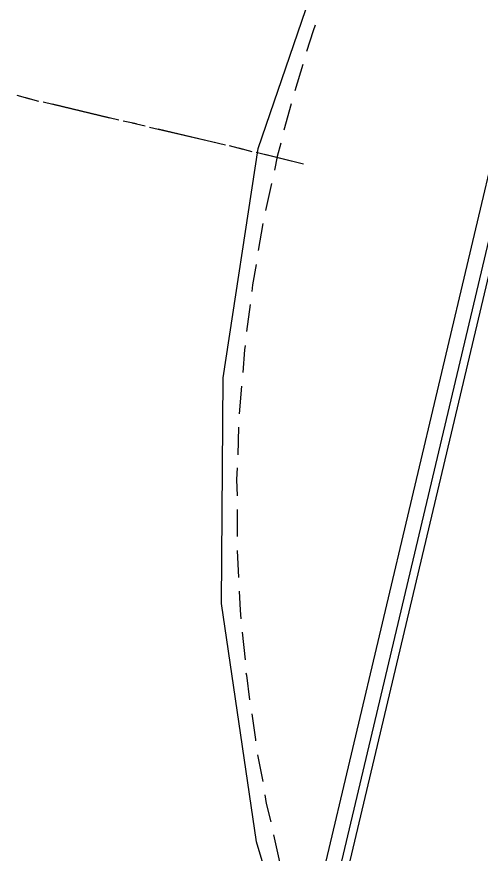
# Model space of a CAD drawing. Header units: feet. Extents: x -84 to 198, y -22 to 181.
# Drawn here: x 125.19 to 133.67, y 60.18 to 75.49 of the extents above; entities that cross this region are included whole.
import ezdxf

# ---------------------------------------------------------------- set-up
doc = ezdxf.new("R2010")
doc.units = ezdxf.units.FT
doc.layers.add('A-AREA-COMUN', color=252, linetype='CONTINUOUS')
doc.layers.add('A-LINEA', color=7, linetype='CONTINUOUS')

msp = doc.modelspace()

# ---------------------------------------------------------------- linework, layer by layer
at = {"layer": 'A-AREA-COMUN'}
msp.add_lwpolyline([(131.04, 55.4844), (129.568, 60.4089), (128.928, 64.7644), (128.96, 68.8889), (129.6, 73.0844), (131.12, 77.5289), (132.928, 81.0133), (136.4, 85.7244)], dxfattribs=at)
at = {"layer": 'A-LINEA'}
for p, q in [((137.1004, 86.5542), (130.2222, 57.4874)), ((137.1004, 86.5542), (130.2222, 57.4874)), ((137.1004, 86.5542), (130.2222, 57.4874)), ((137.1004, 86.5542), (130.2222, 57.4874)), ((137.1004, 86.5542), (130.2222, 57.4874)), ((137.1004, 86.5542), (130.2222, 57.4874)), ((137.3338, 86.3163), (130.5375, 57.5956)), ((137.3338, 86.3163), (130.5375, 57.5956)), ((137.3338, 86.3163), (130.5375, 57.5956)), ((137.3338, 86.3163), (130.5375, 57.5956)), ((137.3338, 86.3163), (130.5375, 57.5956)), ((137.3338, 86.3163), (130.5375, 57.5956)), ((137.4552, 86.2021), (130.7014, 57.6475)), ((137.4552, 86.2021), (130.7014, 57.6475)), ((137.4552, 86.2021), (130.7014, 57.6475)), ((137.4552, 86.2021), (130.7014, 57.6475)), ((130.4133, 74.6178), (130.2667, 74.1378)), ((125.1867, 74.0578), (125.4267, 73.9911)), ((125.1867, 74.0578), (125.4267, 73.9911)), ((125.3467, 74.0178), (125.5867, 73.9511)), ((125.6667, 73.9378), (126.88, 73.6444)), ((125.6667, 73.9378), (126.88, 73.6444)), ((125.84, 73.8978), (127.0533, 73.6044)), ((130.2, 73.8978), (130.0667, 73.4178)), ((127.1333, 73.5911), (127.3733, 73.5378)), ((127.1333, 73.5911), (127.3733, 73.5378)), ((127.2933, 73.5511), (127.5333, 73.4978)), ((127.6133, 73.4711), (128.8267, 73.1911)), ((127.6133, 73.4711), (128.8267, 73.1911)), ((127.7733, 73.4444), (129, 73.1511)), ((129.0667, 73.1378), (129.32, 73.0711)), ((129.0667, 73.1378), (129.32, 73.0711)), ((129.24, 73.0978), (129.48, 73.0311)), ((129.56, 73.0178), (130.4267, 72.8044)), ((129.56, 73.0178), (130.4267, 72.8044)), ((129.72, 72.9778), (130.4267, 72.8044)), ((129.84, 72.4444), (129.7333, 71.9511)), ((129.68, 71.7111), (129.6, 71.2178)), ((129.4533, 70.2311), (129.3867, 69.7378)), ((129.2933, 68.7378), (129.2533, 68.2311)), ((129.24, 67.9911), (129.2267, 67.4844)), ((129.2133, 66.4844), (129.2133, 65.9911)), ((129.2133, 65.7378), (129.24, 65.2444)), ((129.3067, 64.2444), (129.36, 63.7378)), ((129.5867, 62.0044), (129.68, 61.5111)), ((129.88, 60.5378), (129.9867, 60.0444))]:
    msp.add_line(p, q, dxfattribs=at)
for points in [[(130.64, 75.3378), (130.6, 75.2311), (130.48, 74.8578)], [(130.0133, 73.1778), (129.9467, 72.9378), (129.8933, 72.6844)], [(129.56, 70.9644), (129.4933, 70.5911), (129.48, 70.4711)], [(129.36, 69.4844), (129.3467, 69.4044), (129.32, 68.9911)], [(129.2133, 67.2444), (129.2, 67.0311), (129.2133, 66.7378)], [(129.2533, 64.9911), (129.2667, 64.6444), (129.28, 64.4844)], [(129.3733, 63.4978), (129.3867, 63.4578), (129.44, 63.0044)], [(129.48, 62.7511), (129.5467, 62.2844), (129.5467, 62.2578)], [(129.72, 61.2711), (129.7467, 61.1111), (129.8267, 60.7778)]]:
    msp.add_lwpolyline(points, dxfattribs=at)

doc.saveas('drawing.dxf')
